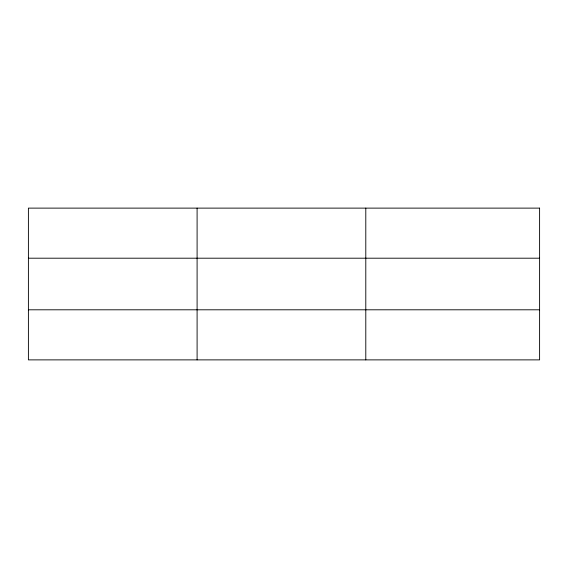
<?xml version="1.0" encoding="UTF-8"?>
<svg xmlns="http://www.w3.org/2000/svg" width="568" height="568" viewBox="0 0 568 568"><rect width="100%" height="100%" fill="white"/><g stroke="black" fill="none" stroke-linecap="round" stroke-linejoin="round"><path stroke-width="0.85" d="M197.096 208.122L197.096 359.878M365.792 208.122L365.792 359.878M28.4 258.199L539.6 258.199M28.4 309.801L539.6 309.801M539.6 208.122L539.6 359.878L28.4 359.878L28.4 208.122L539.6 208.122"/></g></svg>
